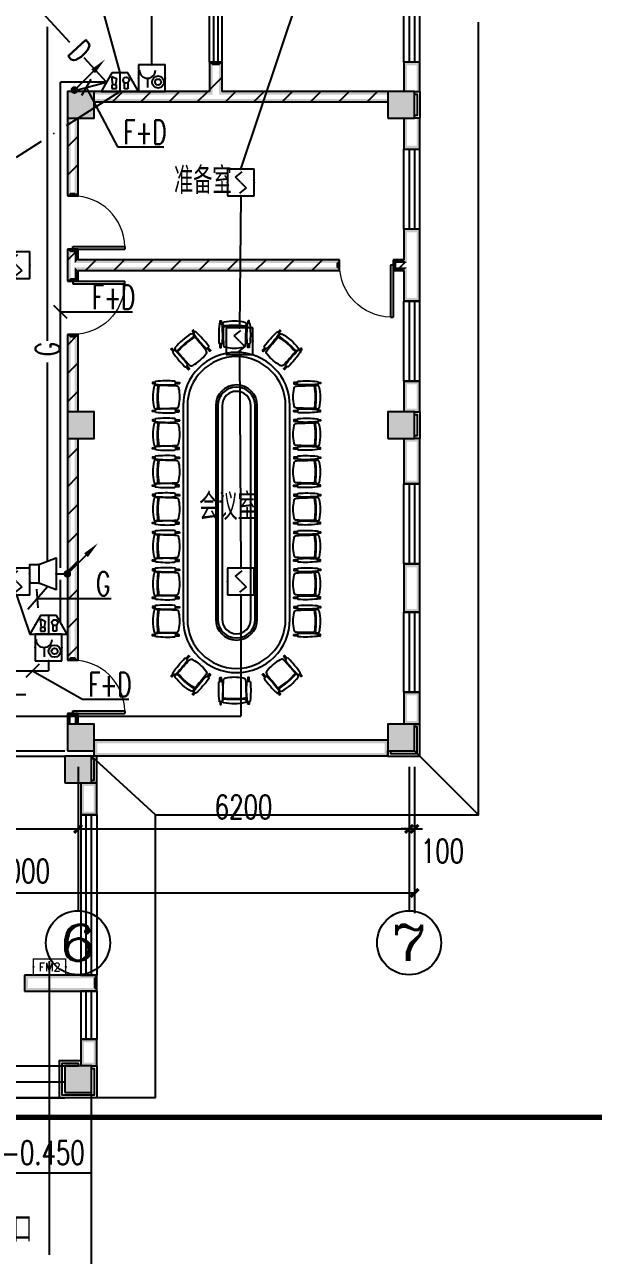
# Model space of a CAD drawing. Extents: x 101023 to 279373, y -114511 to 293844.
# Drawn here: x 137930 to 148582, y -76668 to -53611 of the extents above; entities that cross this region are included whole.
import ezdxf
from ezdxf.enums import TextEntityAlignment as Align

# ---------------------------------------------------------------- set-up
doc = ezdxf.new("R2010")
doc.units = 0
doc.header["$LTSCALE"] = 1000
doc.header["$MEASUREMENT"] = 0
doc.linetypes.add('DASH', pattern=[0.35, 0.25, -0.1])
for name, color, linetype in [('A-WALL-PATT', 252, 'Continuous'), ('AXIS', 3, 'Continuous'), ('AXIS_TEXT', 7, 'Continuous'), ('COLUMN', 2, 'Continuous'), ('DIM-消防', 3, 'Continuous'), ('DIM_ELEV', 3, 'Continuous'), ('EQUIP-广播', 3, 'Continuous'), ('EQUIP-消防', 3, 'Continuous'), ('LWIRE', 4, 'Continuous'), ('PUB_DIM', 3, 'Continuous'), ('PUB_HATCH', 8, 'Continuous'), ('PUB_TEXT', 7, 'Continuous'), ('PUB_WALL', 2, 'Continuous'), ('SIG_TEXT', 7, 'Continuous'), ('STAIR', 2, 'Continuous'), ('WALL', 2, 'Continuous'), ('WINDOW', 2, 'Continuous'), ('WIRE-消防', 1, 'Continuous'), ('家具', 8, 'Continuous'), ('排水', 153, 'Continuous'), ('看线', 30, 'Continuous')]:
    doc.layers.add(name, color=color, linetype=linetype)
doc.styles.add('_TCH_AXIS', font='COMPLEX', dxfattribs={"bigfont": 'GBCBIG'})
doc.styles.add('_TCH_DIM', font='simplex.shx', dxfattribs={"bigfont": 'gbcbig.shx'})
doc.styles.add('_TCH_DIM_T3', font='SIMPLEX', dxfattribs={"width": 0.705882, "bigfont": 'GBCBIG'})
doc.styles.add('_TCH_LABEL', font='simplex.shx', dxfattribs={"bigfont": 'gbcbig.shx'})
doc.styles.add('_TEL_DIM', font='simplex.shx', dxfattribs={"width": 0.8, "height": 3.5, "bigfont": 'gbcbig.shx'})
doc.styles.add('COMPLEX', font='COMPLEX')
doc.styles.get("Standard").update_dxf_attribs({"font": 'simplex.shx', "width": 0.8, "bigfont": 'gbcbig.shx'})
doc.dimstyles.new('_TCH_ARCH&&150', dxfattribs={"dimtxt": 446.25, "dimasz": 150, "dimexe": 375, "dimexo": 450, "dimgap": 189.375, "dimtad": 1, "dimdec": 0, "dimzin": 0, "dimdsep": 46, "dimtxsty": '_TCH_DIM_T3', "dimblk": 'ARCHTICK', "dimcen": 0.09, "dimclrt": 7, "dimazin": 2, "dimtfac": 1, "dimtdec": 0, "dimtix": 1, "dimtmove": 2, "dimatfit": 3, "dimfxl": 1, "dimtolj": 1, "dimtzin": 0, "dimarcsym": 0})
pattern_1 = [(45, (-908016.57, -754752.9), (-265.16515, 265.16515), [])]

# ---------------------------------------------------------------- blocks, each defined once
blk = doc.blocks.new('$equip$00002982')
for p, q in [((0.35, 0.35), (1, 0.6)), ((1, 0.6), (1, -0.6)), ((0, 0.35), (0.35, 0.35)), ((0, 0.35), (0, -0.35)), ((0.35, 0.35), (0.35, -0.35)), ((0.35, -0.35), (0, -0.35)), ((1, -0.6), (0.35, -0.35))]:
    blk.add_line(p, q)
at = {"const_width": 0.04}
blk.add_lwpolyline([(0.35, 0.35), (0, 0.35), (0, -0.35), (0.35, -0.35), (1, -0.6), (1, 0.6), (0.35, 0.35), (0, 0.35)], dxfattribs=at)
for p in [(0, 0), (0.35, 0.35), (1, 0), (0.35, -0.35)]:
    blk.add_point(p)
at = {"color": 7, "style": '_TEL_DIM', "flags": 1}
for tag in ['A', 'REMARK']:
    blk.add_attdef(tag, text='', height=0.00002, dxfattribs=at).set_placement((0, 0), align=Align.MIDDLE_CENTER)
blk = doc.blocks.new('办公椅6')
at = {"layer": '家具'}
for p, q in [((83, 245), (83, 273)), ((465, 265), (464, 249)), ((81, -250), (81, -279)), ((466, -275), (466, -258))]:
    blk.add_line(p, q, dxfattribs=at)
at = {"layer": '家具', "color": 8}
for points in [[(82, 273), (17, 274, 0.414214), (12, 269), (12, 255, 0.414214), (16, 250), (83, 250)], [(467, 271), (509, 271, -0.414214), (514, 266), (514, 252, -0.414214), (509, 248), (465, 248)], [(79, -274), (14, -274, -0.414214), (9, -269), (9, -255, -0.414214), (14, -250), (81, -251)], [(469, -276), (506, -276, 0.414214), (511, -272), (511, -258, 0.414214), (507, -253), (468, -253)]]:
    blk.add_lwpolyline(points, format="xyb", dxfattribs=at)
at = {"layer": '家具'}
for centre, radius, start, end in [((102, 273), 19, 87.8438, 179.7), ((102, 244), 19, 179.7, 271.4658), ((230, -1577), 1873, 83.3734, 93.9026), ((446, 265), 19, 359.7, 87.8438), ((445, 249), 19, 271.4658, 359.7), ((741, -4), 741, 167.0681, 192.3319), ((64, 162), 45, 89.7, 179.7), ((444, -11012), 11225, 90.2565, 91.9408), ((250, 2204), 1984, 265.7407, 275.6942), ((-845, 4), 1257, 349.8473, 9.5527), ((-1609, 10), 2033, 354.2379, 5.1674), ((435, 195), 19, 137.2336, 185.1674), ((450, 191), 33.5, 15.354, 150.4909), ((-389, 4), 894, 346.6997, 12.7003), ((62, -162), 45, 179.7, 269.7), ((559, 11006), 11225, 267.4592, 269.1435), ((229, -2265), 2038, 83.7863, 93.6061), ((433, -196), 19, 174.2379, 223.2208), ((448, -192), 33.7, 210.1055, 343.0268), ((100, -250), 19, 87.9342, 179.7), ((100, -279), 19, 179.7, 271.5562), ((249, 1621), 1925, 265.5539, 275.9414), ((447, -258), 19, 359.7, 87.9342), ((447, -274), 19, 271.5562, 359.7)]:
    blk.add_arc(centre, radius, start, end, dxfattribs=at)
blk = doc.blocks.new('会议桌')
at = {"layer": '家具'}
for p, q in [((2045, 972), (-1955, 972)), ((2045, 322), (-1955, 322)), ((-1955, -378), (2045, -378)), ((-1955, -1028), (2045, -1028))]:
    blk.add_line(p, q, dxfattribs=at)
at = {"layer": '家具', "color": 8}
for p, q in [((2045, 892), (-1955, 892)), ((2045, 362), (-1955, 362)), ((2045, 242), (-1955, 242)), ((-1955, -298), (2045, -298)), ((-1955, -418), (2045, -418)), ((-1955, -948), (2045, -948))]:
    blk.add_line(p, q, dxfattribs=at)
at = {"layer": '家具'}
for centre, radius, start, end in [((-1955, -28), 1000, 90, 270), ((2045, -28), 1000, 270, 90), ((-1955, -28), 350, 90, 270), ((2045, -28), 350, 270, 90)]:
    blk.add_arc(centre, radius, start, end, dxfattribs=at)
at = {"layer": '家具', "color": 8}
for centre, radius, start, end in [((-1955, -28), 920, 90, 270), ((2045, -28), 920, 270, 90), ((-1955, -28), 390, 90, 270), ((-1955, -28), 270, 90, 270), ((2045, -28), 390, 270, 90), ((2045, -28), 270, 270, 90)]:
    blk.add_arc(centre, radius, start, end, dxfattribs=at)
at = {"layer": '家具'}
for p, rotation in [((-1993, 1033), 90), ((-1293, 1033), 90), ((-593, 1033), 90), ((107, 1033), 90), ((807, 1033), 90), ((1507, 1033), 90), ((2207, 1033), 90), ((2894, 656), 40.89750937394187), ((-2805, -713), 220.8975093739419)]:
    blk.add_blockref('办公椅6', p, dxfattribs=dict(at, rotation=rotation))
at = {"layer": '家具', "xscale": -1}
for p, rotation in [((-2805, 656), 319.1024906260187), ((2894, -713), 139.1024906260582), ((-1993, -1090), 90), ((-1293, -1090), 90), ((-593, -1090), 90), ((107, -1090), 90), ((807, -1090), 90), ((1507, -1090), 90), ((2207, -1090), 90)]:
    blk.add_blockref('办公椅6', p, dxfattribs=dict(at, rotation=rotation))
blk.add_blockref('办公椅6', (-3036, 10), dxfattribs=at)
at = {"layer": '家具'}
blk.add_blockref('办公椅6', (3125, 10), dxfattribs=at)
blk = doc.blocks.new('_AXISO')
blk.add_circle((0, 0), 0.5)
at = {"layer": 'AXIS_TEXT', "style": 'COMPLEX', "width": 1.041667}
blk.add_attdef('A', text='', height=0.56, dxfattribs=at).set_placement((-0.25, -0.28), (0.25, -0.28), align=Align.FIT)
blk = doc.blocks.new('_ArchTick')
at = {"color": 0, "linetype": 'ByBlock', "const_width": 0.4}
blk.add_lwpolyline([(-0.5, -0.5), (0.5, 0.5)], dxfattribs=at)
blk = doc.blocks.new('*D88')
at = {"layer": 'Defpoints', "color": 0, "transparency": 16777216}
for p in [(931558, 802293), (946558, 802293), (946558, 800679)]:
    blk.add_point(p, dxfattribs=at)
at = {"layer": 'PUB_DIM', "color": 0, "lineweight": -2, "transparency": 16777216}
for p, q in [((931558, 801843), (931558, 800304)), ((946558, 801843), (946558, 800304)), ((931558, 800679), (946558, 800679))]:
    blk.add_line(p, q, dxfattribs=at)
at = {"layer": 'PUB_DIM', "color": 0, "lineweight": -2, "transparency": 16777216, "xscale": 150, "yscale": 150, "zscale": 150, "rotation": 180}
blk.add_blockref('_ArchTick', (931558, 800679), dxfattribs=at)
at = {"layer": 'PUB_DIM', "color": 0, "lineweight": -2, "transparency": 16777216, "xscale": 150, "yscale": 150, "zscale": 150}
blk.add_blockref('_ArchTick', (946558, 800679), dxfattribs=at)
at = {"layer": 'PUB_DIM', "color": 7, "transparency": 16777216, "insert": (939058, 801091), "char_height": 446.2, "attachment_point": 5, "style": '_TCH_DIM_T3'}
blk.add_mtext('\\A1;15000', dxfattribs=at)
blk = doc.blocks.new('*D91')
at = {"layer": 'Defpoints', "color": 0, "transparency": 16777216}
for p in [(936758, 803493), (940258, 803493), (940258, 801879)]:
    blk.add_point(p, dxfattribs=at)
at = {"layer": 'PUB_DIM', "color": 0, "lineweight": -2, "transparency": 16777216}
for p, q in [((936758, 803043), (936758, 801504)), ((940258, 803043), (940258, 801504)), ((936758, 801879), (940258, 801879))]:
    blk.add_line(p, q, dxfattribs=at)
at = {"layer": 'PUB_DIM', "color": 0, "lineweight": -2, "transparency": 16777216, "xscale": 150, "yscale": 150, "zscale": 150, "rotation": 180}
blk.add_blockref('_ArchTick', (936758, 801879), dxfattribs=at)
at = {"layer": 'PUB_DIM', "color": 0, "lineweight": -2, "transparency": 16777216, "xscale": 150, "yscale": 150, "zscale": 150}
blk.add_blockref('_ArchTick', (940258, 801879), dxfattribs=at)
at = {"layer": 'PUB_DIM', "color": 7, "transparency": 16777216, "insert": (938508, 802291), "char_height": 446.2, "attachment_point": 5, "style": '_TCH_DIM_T3'}
blk.add_mtext('\\A1;3500', dxfattribs=at)
blk = doc.blocks.new('*D92')
at = {"layer": 'Defpoints', "color": 0, "transparency": 16777216}
for p in [(940258, 803493), (946458, 803493), (946458, 801879)]:
    blk.add_point(p, dxfattribs=at)
at = {"layer": 'PUB_DIM', "color": 0, "lineweight": -2, "transparency": 16777216}
for p, q in [((940258, 803043), (940258, 801504)), ((946458, 803043), (946458, 801504)), ((940258, 801879), (946458, 801879))]:
    blk.add_line(p, q, dxfattribs=at)
at = {"layer": 'PUB_DIM', "color": 0, "lineweight": -2, "transparency": 16777216, "xscale": 150, "yscale": 150, "zscale": 150, "rotation": 180}
blk.add_blockref('_ArchTick', (940258, 801879), dxfattribs=at)
at = {"layer": 'PUB_DIM', "color": 0, "lineweight": -2, "transparency": 16777216, "xscale": 150, "yscale": 150, "zscale": 150}
blk.add_blockref('_ArchTick', (946458, 801879), dxfattribs=at)
at = {"layer": 'PUB_DIM', "color": 7, "transparency": 16777216, "insert": (943358, 802291), "char_height": 446.2, "attachment_point": 5, "style": '_TCH_DIM_T3'}
blk.add_mtext('\\A1;6200', dxfattribs=at)
blk = doc.blocks.new('*D93')
at = {"layer": 'Defpoints', "color": 0, "transparency": 16777216}
for p in [(946458, 803493), (946558, 803493), (946558, 801879)]:
    blk.add_point(p, dxfattribs=at)
at = {"layer": 'PUB_DIM', "color": 0, "lineweight": -2, "transparency": 16777216}
for p, q in [((946458, 803043), (946458, 801504)), ((946558, 803043), (946558, 801504)), ((946458, 801879), (946308, 801879)), ((946458, 801879), (946558, 801879)), ((946558, 801879), (946708, 801879))]:
    blk.add_line(p, q, dxfattribs=at)
at = {"layer": 'PUB_DIM', "color": 0, "lineweight": -2, "transparency": 16777216, "xscale": 150, "yscale": 150, "zscale": 150}
blk.add_blockref('_ArchTick', (946458, 801879), dxfattribs=at)
at = {"layer": 'PUB_DIM', "color": 0, "lineweight": -2, "transparency": 16777216, "xscale": 150, "yscale": 150, "zscale": 150, "rotation": 180}
blk.add_blockref('_ArchTick', (946558, 801879), dxfattribs=at)
at = {"layer": 'PUB_DIM', "color": 7, "transparency": 16777216, "insert": (947083, 801466), "char_height": 446.2, "attachment_point": 5, "style": '_TCH_DIM_T3'}
blk.add_mtext('\\A1;100', dxfattribs=at)
blk = doc.blocks.new('$WINLIB2D$00000001')
at = {"color": 0}
for points in [[(-0.5, 0.5), (-0.5, -0.5)], [(-0.5, 0.5), (0.5, 0.5)], [(0.5, -0.5), (0.5, 0.5)], [(0.5, 0.1667), (-0.5, 0.1667)], [(0.5, -0.1667), (-0.5, -0.1667)], [(-0.5, -0.5), (0.5, -0.5)]]:
    blk.add_lwpolyline(points, dxfattribs=at)
blk = doc.blocks.new('$DorLib2D$00000001')
for p, q in [((0.45, 0.975), (0.5, 0.975)), ((0.45, 0), (0.45, 0.975)), ((0.5, 0), (0.5, 0.975)), ((0.5, 0), (0.45, 0))]:
    blk.add_line(p, q)
at = {"lineweight": 13}
blk.add_arc((0.475, 0), 0.975, 91.4693, 180, dxfattribs=at)
blk = doc.blocks.new('_FZH')
blk.add_lwpolyline([(-0.5, -0.5), (0.5, -0.5), (0.5, 0.5), (-0.5, 0.5)], close=True)
at = {"layer": 'PUB_HATCH'}
blk.add_solid([(-0.5, -0.5), (0.5, -0.5), (-0.5, 0.5), (0.5, 0.5)], dxfattribs=at)
blk = doc.blocks.new('$Equip$00002649')
for p, q in [((-0.5, 0.5), (-0.5, -0.5)), ((0.5, 0.5), (-0.5, 0.5)), ((0.5, -0.5), (0.5, 0.5)), ((-0.2, 0.2), (0.05, 0.4)), ((0, 0), (-0.2, 0.2)), ((0, 0), (0.2, -0.2)), ((0.2, -0.2), (-0.05, -0.4)), ((-0.5, -0.5), (0.5, -0.5))]:
    blk.add_line(p, q)
at = {"const_width": 0.04}
blk.add_lwpolyline([(-0.5, 0.5), (0.5, 0.5), (0.5, -0.5), (-0.5, -0.5), (-0.5, 0.5), (0.5, 0.5)], dxfattribs=at)
for p in [(0, 0.5), (-0.5, 0), (0.5, 0), (0, -0.5)]:
    blk.add_point(p)
at = {"color": 7, "flags": 1}
for tag, height, p in [('A', 0.00002, (0, 0)), ('B', 0.4, (0.762, -0.208))]:
    blk.add_attdef(tag, text='', height=height, dxfattribs=at).set_placement(p, align=Align.MIDDLE_CENTER)
blk = doc.blocks.new('$equip$00002655')
for p, q in [((-0.5, 1), (-0.5, 0)), ((0.5, 1), (-0.5, 1)), ((0.5, 0), (0.5, 1)), ((-0.169, 0.5), (-0.169, 0.15)), ((-0.5, 0), (0.5, 0))]:
    blk.add_line(p, q)
at = {"const_width": 0.04}
blk.add_lwpolyline([(-0.5, 1), (0.5, 1), (0.5, 0), (-0.5, 0), (-0.5, 1), (0.5, 1)], dxfattribs=at)
for radius in [0.226, 0.113]:
    blk.add_circle((0.227, 0.36), radius)
blk.add_arc((-0.169, 0.8), 0.3, 180, 0)
for p in [(0, 1), (-0.5, 0.5), (0.5, 0.5), (0, 0)]:
    blk.add_point(p)
at = {"color": 7, "flags": 1}
for tag, height, p in [('B', 0.4, (0.762, 0.292)), ('A', 0.00002, (0, 0))]:
    blk.add_attdef(tag, text='', height=height, dxfattribs=at).set_placement(p, align=Align.MIDDLE_CENTER)
blk = doc.blocks.new('$equip$00002679')
for p, q in [((-0.3, 0.699), (-0.703, 0)), ((-0.264, 0.249), (-0.304, 0.569)), ((-0.304, 0.569), (-0.128, 0.489)), ((0.3, 0.699), (-0.3, 0.699)), ((0.3, 0.699), (-0.3, 0.699)), ((-0.128, 0.489), (-0.168, 0.249)), ((0, 0.699), (0, 0)), ((0.703, 0), (0.3, 0.699)), ((-0.703, 0), (0.703, 0)), ((-0.304, 0.249), (-0.304, 0.113)), ((-0.128, 0.249), (-0.304, 0.249)), ((-0.304, 0.113), (-0.128, 0.113)), ((-0.128, 0.113), (-0.128, 0.249)), ((0.174, 0.11), (0.174, 0.338)), ((0.294, 0.11), (0.174, 0.11)), ((0.294, 0.338), (0.294, 0.11))]:
    blk.add_line(p, q)
at = {"const_width": 0.04}
for points in [[(-0.299, 0.699), (0.301, 0.699), (0.703, 0), (-0.702, 0), (-0.299, 0.699), (0.301, 0.699)], [(-0.3, 0.699), (0.3, 0.699), (0.703, 0), (-0.703, 0), (-0.3, 0.699), (0.3, 0.699)]]:
    blk.add_lwpolyline(points, dxfattribs=at)
blk.add_circle((0.234, 0.43), 0.111)
for p in [(0, 0.699), (-0.501, 0.349), (0, 0), (0.502, 0.349)]:
    blk.add_point(p)
at = {"color": 7, "flags": 1}
for tag, height, p in [('B', 0.4, (0.961, 0.299)), ('A', 0.00002, (0, 0))]:
    blk.add_attdef(tag, text='', height=height, dxfattribs=at).set_placement(p, align=Align.MIDDLE_CENTER)
blk = doc.blocks.new('$equip_U$00000233(yyyy)')
at = {"color": 0, "linetype": 'Continuous', "const_width": 0.06}
blk.add_lwpolyline([(0.7, 0.7), (-0.7, 0.7), (-0.7, 0), (0.7, 0)], close=True, dxfattribs=at)
for p in [(0, 0.7), (-0.7, 0.35), (0, 0), (0.7, 0.35)]:
    blk.add_point(p)
at = {"color": 7, "style": '_TCH_LABEL'}
blk.add_attdef('$TEXT$', text='', height=0.36, dxfattribs=at).set_placement((-0.01, 0.325), align=Align.MIDDLE_CENTER)
at = {"color": 7, "style": '_TCH_LABEL', "flags": 1}
blk.add_attdef('A', text='', height=0.000025, dxfattribs=at).set_placement((0, 0), align=Align.MIDDLE_CENTER)
blk = doc.blocks.new('$TelecSys$00000079')
for p, q in [((0.7, 0.7), (0, 0)), ((0.104, 0.104), (0.104, 0.104)), ((-0.104, -0.104), (-0.104, -0.104))]:
    blk.add_line(p, q)
at = {"const_width": 0.142}
blk.add_lwpolyline([(-0.071, 0, 1), (0.071, 0, 1)], format="xyb", close=True, dxfattribs=at)
blk.add_solid([(0.63, 0.77), (0.77, 0.63), (1.15, 1.15)])
at = {"width": 0.8, "flags": 9}
blk.add_attdef('A', (0, 0), '', height=0.00002, dxfattribs=at)
blk = doc.blocks.new('ERT')
at = {"layer": 'AXIS'}
for p, q in [((940258.2, 802865.3), (940258.2, 800345.8)), ((946458.2, 802865.3), (946458.2, 800345.8))]:
    blk.add_line(p, q, dxfattribs=at)
ref = blk.add_blockref('_AXISO', (940258.2, 799745.8), dxfattribs=dict(at, xscale=1200, yscale=1200, zscale=1200))
ref.add_attrib('A', '6', dxfattribs={"layer": 'AXIS_TEXT', "height": 678.8, "style": '_TCH_AXIS', "width": 1.5}).set_placement((939918.8, 799406.4), (940597.6, 799406.4), align=Align.FIT)
ref = blk.add_blockref('_AXISO', (946458.2, 799745.8), dxfattribs=dict(at, xscale=1200, yscale=1200, zscale=1200))
ref.add_attrib('A', '7', dxfattribs={"layer": 'AXIS_TEXT', "height": 678.8, "style": '_TCH_AXIS', "width": 1.5}).set_placement((946118.8, 799406.4), (946797.6, 799406.4), align=Align.FIT)
at = {"layer": 'PUB_DIM'}
for p1, p2, picture, middle in [((936758.2, 803492.7), (940258.2, 803492.7), '*D91', (938508.2, 802291.2)), ((940258.2, 803492.7), (946458.2, 803492.7), '*D92', (943358.2, 802291.2)), ((931558.2, 802292.7), (946558.2, 802292.7), '*D88', (939058.2, 801091.2))]:
    dim = blk.add_aligned_dim(p1=p1, p2=p2, distance=-1614.1, dimstyle='_TCH_ARCH&&150', dxfattribs=at)
    dim.commit()
    dim.dimension.update_dxf_attribs({"geometry": picture, "text_midpoint": middle})
dim = blk.add_linear_dim(base=(946558.2, 801878.7), p1=(946458.2, 803492.7), p2=(946558.2, 803492.7), angle=0, dimstyle='_TCH_ARCH&&150', dxfattribs=at)
dim.commit()
dim.dimension.update_dxf_attribs({"geometry": '*D93', "text_midpoint": (947083.2, 801466.2), "dimtype": 129})
blk = doc.blocks.new('A$C40CE5D7B')
at = {"layer": 'A-WALL-PATT'}
h = blk.add_hatch(dxfattribs=at)
h.set_pattern_fill('普通砖', color=256, scale=150, style=0)
h.set_pattern_definition(pattern_1)
h.paths.add_polyline_path([(25240, 60610), (25300, 60670), (25300, 61220), (25060, 61220), (25060, 60670), (25120, 60610), (25187, 60603)])
h = blk.add_hatch(dxfattribs=at)
h.set_pattern_fill('普通砖', color=256, scale=150, style=0)
h.set_pattern_definition(pattern_1)
h.paths.add_polyline_path([(22900, 60670), (22900, 60470), (25200, 60470), (25200, 60530), (25187, 60603), (25120, 60610), (25060, 60670)])
h = blk.add_hatch(dxfattribs=at)
h.set_pattern_fill('普通砖', color=256, scale=150, style=0)
h.set_pattern_definition(pattern_1)
h.paths.add_polyline_path([(28400, 60470), (28400, 60670), (25300, 60670), (25240, 60610), (25187, 60603), (25200, 60530), (25200, 60470)])
h = blk.add_hatch(dxfattribs=at)
h.set_pattern_fill('普通砖', color=256, scale=150, style=0)
h.set_pattern_definition(pattern_1)
h.paths.add_polyline_path([(22600, 60170), (22400, 60170), (22400, 58719), (22600, 58719)])
h = blk.add_hatch(dxfattribs=at)
h.set_pattern_fill('普通砖', color=256, scale=150, style=0)
h.set_pattern_definition(pattern_1)
h.paths.add_polyline_path([(22540, 57460), (22600, 57520), (22600, 57719), (22400, 57719), (22400, 57420), (22533, 57420)])
h = blk.add_hatch(dxfattribs=at)
h.set_pattern_fill('普通砖', color=256, scale=150, style=0)
h.set_pattern_definition(pattern_1)
h.paths.add_polyline_path([(22533, 57420), (22400, 57420), (22400, 57119), (22600, 57119), (22600, 57320), (22540, 57380)])
h = blk.add_hatch(dxfattribs=at)
h.set_pattern_fill('普通砖', color=256, scale=150, style=0)
h.set_pattern_definition(pattern_1)
h.paths.add_polyline_path([(22540, 57380), (22600, 57320), (27500, 57320), (27500, 57520), (22600, 57520), (22540, 57460), (22533, 57420)])
h = blk.add_hatch(dxfattribs=at)
h.set_pattern_fill('普通砖', color=256, scale=150, style=0)
h.set_pattern_definition(pattern_1)
h.paths.add_polyline_path([(28800, 57420), (28700, 57520), (28500, 57520), (28500, 57320), (28700, 57320)])
h = blk.add_hatch(dxfattribs=at)
h.set_pattern_fill('普通砖', color=256, scale=150, style=0)
h.set_pattern_definition(pattern_1)
h.paths.add_polyline_path([(22400, 54670), (22600, 54670), (22600, 56119), (22400, 56119)])
h = blk.add_hatch(dxfattribs=at)
h.set_pattern_fill('普通砖', color=256, scale=150, style=0)
h.set_pattern_definition(pattern_1)
h.paths.add_polyline_path([(22600, 54170), (22400, 54170), (22400, 50020), (22600, 50020)])
h = blk.add_hatch(dxfattribs=at)
h.set_pattern_fill('普通砖', color=256, scale=150, style=0)
h.set_pattern_definition(pattern_1)
h.paths.add_polyline_path([(22400, 48820), (22600, 48820), (22600, 49020), (22400, 49020)])
at = {"layer": 'PUB_WALL'}
for points in [[(25300, 61220), (25060, 61220), (25120, 61160), (25240, 61160)], [(25060, 61220), (25060, 60670), (25120, 60610), (25120, 61160)], [(25300, 60670), (25300, 61220), (25240, 61160), (25240, 60610)], [(29000, 61220), (28700, 61220), (28760, 61160), (28940, 61160)], [(28700, 61220), (28700, 60670), (28760, 60670), (28760, 61160)], [(29000, 60670), (29000, 61220), (28940, 61160), (28940, 60670)], [(22900, 60670), (22400, 60670), (22460, 60610), (22840, 60610)], [(22400, 60670), (22400, 60170), (22460, 60230), (22460, 60610)], [(22900, 60170), (22900, 60670), (22840, 60610), (22840, 60230)], [(22900, 60670), (22900, 60610), (25120, 60610), (25060, 60670)], [(28400, 60610), (28400, 60670), (25300, 60670), (25240, 60610)], [(28900, 60670), (28400, 60670), (28460, 60610), (28840, 60610)], [(28400, 60670), (28400, 60170), (28460, 60230), (28460, 60610)], [(28900, 60170), (28900, 60670), (28840, 60610), (28840, 60230)], [(22900, 60530), (22900, 60470), (25200, 60470), (25200, 60530)], [(28400, 60470), (28400, 60530), (25200, 60530), (25200, 60470)], [(22400, 60170), (22900, 60170), (22840, 60230), (22460, 60230)], [(28400, 60170), (28900, 60170), (28840, 60230), (28460, 60230)], [(22460, 60170), (22400, 60170), (22400, 58719), (22460, 58779)], [(22600, 60170), (22540, 60170), (22540, 58779), (22600, 58719)], [(28700, 60170), (28700, 59595), (28760, 59655), (28760, 60170)], [(29000, 59595), (29000, 60170), (28940, 60170), (28940, 59655)], [(28700, 59595), (29000, 59595), (28940, 59655), (28760, 59655)], [(22400, 58719), (22600, 58719), (22540, 58779), (22460, 58779)], [(29000, 58095), (28700, 58095), (28760, 58035), (28940, 58035)], [(28700, 58095), (28700, 57520), (28760, 57460), (28760, 58035)], [(29000, 57420), (29000, 58095), (28940, 58035), (28940, 57420)], [(22600, 57719), (22400, 57719), (22460, 57659), (22540, 57659)], [(22400, 57719), (22400, 57420), (22460, 57420), (22460, 57659)], [(22600, 57520), (22600, 57719), (22540, 57659), (22540, 57460)], [(22400, 57420), (22400, 57119), (22460, 57179), (22460, 57420)], [(27500, 57520), (22600, 57520), (22540, 57460), (27440, 57460)], [(27500, 57320), (27500, 57520), (27440, 57460), (27440, 57380)], [(28700, 57520), (28500, 57520), (28560, 57460), (28760, 57460)], [(28500, 57520), (28500, 57320), (28560, 57380), (28560, 57460)], [(29000, 56745), (29000, 57420), (28940, 57420), (28940, 56805)], [(22600, 57320), (27500, 57320), (27440, 57380), (22540, 57380)], [(22600, 57119), (22600, 57320), (22540, 57380), (22540, 57179)], [(28500, 57320), (28700, 57320), (28760, 57380), (28560, 57380)], [(28700, 57320), (28700, 56745), (28760, 56805), (28760, 57380)], [(22400, 57119), (22600, 57119), (22540, 57179), (22460, 57179)], [(28700, 56745), (29000, 56745), (28940, 56805), (28760, 56805)], [(22600, 56119), (22400, 56119), (22460, 56059), (22540, 56059)], [(22400, 54670), (22460, 54670), (22460, 56059), (22400, 56119)], [(22540, 54670), (22600, 54670), (22600, 56119), (22540, 56059)], [(29000, 55245), (28700, 55245), (28760, 55185), (28940, 55185)], [(28700, 55245), (28700, 54670), (28760, 54730), (28760, 55185)], [(29000, 54670), (29000, 55245), (28940, 55185), (28940, 54730)], [(22900, 54670), (22400, 54670), (22460, 54610), (22840, 54610)], [(22400, 54670), (22400, 54170), (22460, 54230), (22460, 54610)], [(22900, 54170), (22900, 54670), (22840, 54610), (22840, 54230)], [(28900, 54670), (28400, 54670), (28460, 54610), (28840, 54610)], [(28400, 54670), (28400, 54170), (28460, 54230), (28460, 54610)], [(28700, 54670), (29000, 54670), (28940, 54730), (28760, 54730)], [(28900, 54170), (28900, 54670), (28840, 54610), (28840, 54230)], [(22400, 54170), (22900, 54170), (22840, 54230), (22460, 54230)], [(28400, 54170), (28900, 54170), (28840, 54230), (28460, 54230)], [(22460, 54170), (22400, 54170), (22400, 50020), (22460, 50080)], [(22600, 54170), (22540, 54170), (22540, 50080), (22600, 50020)], [(28700, 54170), (28700, 53321), (28760, 53381), (28760, 54110)], [(29000, 54170), (28700, 54170), (28760, 54110), (28940, 54110)], [(29000, 53321), (29000, 54170), (28940, 54110), (28940, 53381)], [(28700, 53321), (29000, 53321), (28940, 53381), (28760, 53381)], [(28700, 51821), (28700, 50920), (28760, 50980), (28760, 51761)], [(29000, 51821), (28700, 51821), (28760, 51761), (28940, 51761)], [(29000, 50920), (29000, 51821), (28940, 51761), (28940, 50980)], [(28700, 50920), (29000, 50920), (28940, 50980), (28760, 50980)], [(22400, 50020), (22600, 50020), (22540, 50080), (22460, 50080)], [(29000, 49420), (28700, 49420), (28760, 49360), (28940, 49360)], [(28700, 49420), (28700, 48820), (28760, 48880), (28760, 49360)], [(29000, 48820), (29000, 49420), (28940, 49360), (28940, 48880)], [(22600, 49020), (22400, 49020), (22460, 48960), (22540, 48960)], [(22400, 48820), (22460, 48820), (22460, 48960), (22400, 49020)], [(22540, 48820), (22600, 48820), (22600, 49020), (22540, 48960)], [(22900, 48820), (22400, 48820), (22460, 48760), (22840, 48760)], [(22400, 48820), (22400, 48320), (22460, 48380), (22460, 48760)], [(22900, 48320), (22900, 48820), (22840, 48760), (22840, 48380)], [(28900, 48820), (28400, 48820), (28460, 48760), (28840, 48760)], [(28400, 48820), (28400, 48320), (28460, 48380), (28460, 48760)], [(28700, 48820), (29000, 48820), (28940, 48880), (28760, 48880)], [(28900, 48320), (28900, 48820), (28840, 48760), (28840, 48380)], [(22900, 48520), (22900, 48460), (28400, 48460), (28400, 48520)], [(22900, 48520), (22900, 48320), (22900, 48220), (22960, 48220), (22960, 48520)], [(28400, 48220), (28400, 48520), (28340, 48520), (28340, 48220)], [(22850, 48220), (22350, 48220), (22410, 48160), (22790, 48160)], [(22350, 48220), (22350, 47720), (22410, 47780), (22410, 48160)], [(22400, 48320), (22900, 48320), (22840, 48380), (22460, 48380)], [(22850, 47720), (22850, 48220), (22790, 48160), (22790, 47780)], [(28400, 48220), (28400, 48280), (22900, 48280), (22900, 48220)], [(28400, 48320), (28900, 48320), (28840, 48380), (28460, 48380)], [(22350, 47720), (22850, 47720), (22790, 47780), (22410, 47780)], [(22650, 47720), (22650, 47120), (22710, 47180), (22710, 47660)], [(22950, 47720), (22650, 47720), (22710, 47660), (22890, 47660)], [(22950, 47120), (22950, 47720), (22890, 47660), (22890, 47180)], [(22650, 47120), (22950, 47120), (22890, 47180), (22710, 47180)], [(22650, 44120), (21600, 44120), (21660, 44060), (22710, 44060)], [(21600, 44120), (21600, 43820), (21660, 43880), (21660, 44060)], [(22950, 44120), (22650, 44120), (22710, 44060), (22890, 44060)], [(22950, 43920), (22950, 44120), (22890, 44060), (22890, 43920)], [(21600, 43820), (22650, 43820), (22710, 43880), (21660, 43880)], [(22650, 43820), (22950, 43820), (22890, 43880), (22710, 43880)], [(22950, 43820), (22950, 43920), (22890, 43920), (22890, 43880)], [(22950, 42920), (22650, 42920), (22710, 42860), (22890, 42860)], [(22650, 42920), (22650, 42420), (22710, 42480), (22710, 42860)], [(22950, 42420), (22950, 42920), (22890, 42860), (22890, 42480)], [(22650, 42420), (22950, 42420), (22890, 42480), (22710, 42480)], [(22850, 42420), (22350, 42420), (22410, 42360), (22790, 42360)], [(22350, 42420), (22350, 41920), (22410, 41980), (22410, 42360)], [(22850, 41920), (22850, 42420), (22790, 42360), (22790, 41980)], [(22350, 41920), (22850, 41920), (22790, 41980), (22410, 41980)]]:
    blk.add_hatch(color=256, dxfattribs=at).paths.add_polyline_path(points)
at = {"color": 252, "linetype": 'DASH', "ltscale": 3, "const_width": 100}
blk.add_lwpolyline([(6504, 85385), (66000, 85385, -0.414214), (78000, 73385), (78000, 53455, -0.414214), (66000, 41455), (10879, 41455)], format="xyb", dxfattribs=at)
for points in [[(28900, 60670), (29000, 60670), (29000, 60170), (28900, 60170)], [(28900, 60620), (28950, 60620), (28950, 60220), (28900, 60220)], [(28900, 54670), (29000, 54670), (29000, 54170), (28900, 54170)], [(28900, 54620), (28950, 54620), (28950, 54220), (28900, 54220)], [(28400, 48320), (28400, 48220), (29000, 48220), (29000, 48820), (28900, 48820)], [(28450, 48320), (28450, 48270), (28950, 48270), (28950, 48770), (28900, 48770)], [(22850, 47720), (22950, 47720), (22950, 48220), (22850, 48220)], [(22850, 47770), (22900, 47770), (22900, 48170), (22850, 48170)], [(22850, 42420), (22950, 42420), (22950, 41820), (22250, 41820), (22250, 42520), (22650, 42520), (22650, 42420)], [(22850, 42370), (22900, 42370), (22900, 41870), (22300, 41870), (22300, 42470), (22600, 42470), (22600, 42420)], [(24050, 41820), (17650, 41820)]]:
    blk.add_lwpolyline(points)
at = {"layer": 'DIM_ELEV'}
blk.add_line((20405, 40412), (22856, 40412), dxfattribs=at)
at = {"layer": 'WALL'}
for p, q in [((25300, 61220), (25060, 61220)), ((25060, 61220), (25060, 60670)), ((25300, 60670), (25300, 61220)), ((29000, 61220), (28700, 61220)), ((28700, 61220), (28700, 60670)), ((29000, 60670), (29000, 61220)), ((25060, 60670), (22900, 60670)), ((28400, 60670), (25300, 60670)), ((25200, 60470), (22900, 60470)), ((28400, 60470), (25200, 60470)), ((22400, 60170), (22400, 58719)), ((22600, 58719), (22600, 60170)), ((28700, 60170), (28700, 59595)), ((29000, 59595), (29000, 60170)), ((28700, 59595), (29000, 59595)), ((22400, 58719), (22600, 58719)), ((29000, 58095), (28700, 58095)), ((28700, 58095), (28700, 57520)), ((29000, 57420), (29000, 58095)), ((22600, 57719), (22400, 57719)), ((22400, 57719), (22400, 57420)), ((22600, 57520), (22600, 57719)), ((22400, 57420), (22400, 57119)), ((27500, 57520), (22600, 57520)), ((27500, 57320), (27500, 57520)), ((28700, 57520), (28500, 57520)), ((28500, 57520), (28500, 57320)), ((29000, 56745), (29000, 57420)), ((22600, 57320), (27500, 57320)), ((22600, 57119), (22600, 57320)), ((28500, 57320), (28700, 57320)), ((28700, 57320), (28700, 56745)), ((22400, 57119), (22600, 57119)), ((28700, 56745), (29000, 56745)), ((22600, 56119), (22400, 56119)), ((22400, 56119), (22400, 54670)), ((22600, 54670), (22600, 56119)), ((29000, 55245), (28700, 55245)), ((28700, 55245), (28700, 54670)), ((29000, 54670), (29000, 55245)), ((28900, 54670), (29000, 54670)), ((22400, 54170), (22400, 50020)), ((22600, 50020), (22600, 54170)), ((28700, 54170), (28700, 53321)), ((29000, 54170), (28900, 54170)), ((29000, 53321), (29000, 54170)), ((28700, 53321), (29000, 53321)), ((28700, 51821), (28700, 50920)), ((29000, 51821), (28700, 51821)), ((29000, 50920), (29000, 51821)), ((28700, 50920), (29000, 50920)), ((22400, 50020), (22600, 50020)), ((29000, 49420), (28700, 49420)), ((28700, 49420), (28700, 48820)), ((29000, 48820), (29000, 49420)), ((22600, 49020), (22400, 49020)), ((22400, 49020), (22400, 48820)), ((22600, 48820), (22600, 49020)), ((28900, 48820), (29000, 48820)), ((28400, 48520), (22900, 48520)), ((22900, 48220), (22900, 48320)), ((28400, 48220), (22900, 48220)), ((28400, 48220), (28400, 48320)), ((22650, 47720), (22650, 47120)), ((22950, 47720), (22850, 47720)), ((22950, 47120), (22950, 47720)), ((22650, 47120), (22950, 47120)), ((22650, 44120), (21600, 44120)), ((21600, 44120), (21600, 43820)), ((22950, 44120), (22650, 44120)), ((22950, 43920), (22950, 44120)), ((21600, 43820), (22650, 43820)), ((22650, 43820), (22950, 43820)), ((22950, 43820), (22950, 43920)), ((22950, 42920), (22650, 42920)), ((22650, 42920), (22650, 42420)), ((22950, 42420), (22950, 42920)), ((22850, 42420), (22950, 42420))]:
    blk.add_line(p, q, dxfattribs=at)
at = {"layer": 'WINDOW'}
for p, q in [((19090, 42420), (22610, 42420)), ((19350, 42120), (22350, 42120)), ((19350, 41820), (22350, 41820))]:
    blk.add_line(p, q, dxfattribs=at)
blk.add_lwpolyline([(22850, 36970), (22850, 41920)], dxfattribs=at)
at = {"layer": '排水'}
for p, q in [((24050, 47120), (22850, 48220)), ((30100, 47120), (28900, 48320))]:
    blk.add_line(p, q, dxfattribs=at)
blk.add_lwpolyline([(24050, 41820), (24050, 47120), (30100, 47120), (30100, 61970)], dxfattribs=at)
at = {"layer": '看线'}
for p, q in [((19350, 48220), (22350, 48220)), ((20650, 48320), (22350, 48320))]:
    blk.add_line(p, q, dxfattribs=at)
at = {"layer": 'COLUMN'}
for p, xscale, yscale, zscale, rotation in [((22650, 60420), 499.9999997129198, 499.9999999098945, 499.9999999098945, 359.9999999910087), ((28650, 60420), 500.0000000889413, 499.9999998980202, 499.9999998980202, 2.066399027825734e-08), ((22650, 54420), 499.999999908614, 500.0000000889413, 500.0000000889413, 359.9999999965982), ((28650, 54420), 499.9999999998836, 499.9999999286374, 499.9999999286374, 6.976931515463868e-09), ((22650, 48570), 500.0000000059372, 499.9999998544808, 499.9999998544808, 7.33711727238751e-09), ((28650, 48570), 500.0000000516884, 500.0000000051223, 500.0000000051223, 2.734743710366929e-08), ((22600, 47970), 500.0000004050089, 500.0000000750879, 500.0000000750879, 359.9999999995464), ((22600, 42170), 499.9999998704297, 500.000000170432, 500.000000170432, 1.886306150175934e-08)]:
    blk.add_blockref('_FZH', p, dxfattribs=dict(at, xscale=xscale, yscale=yscale, zscale=zscale, rotation=rotation))
at = {"layer": 'WALL'}
blk.add_blockref('ERT', (-917658, -755022), dxfattribs=at)
at = {"layer": 'WINDOW'}
for name, p, xscale, yscale, zscale, rotation in [('$WINLIB2D$00000001', (25180, 61820), -1200, 240, -1200, 270), ('$WINLIB2D$00000001', (28850, 61820), -1200, 300, -1200, 270), ('$WINLIB2D$00000001', (28850, 58845), -1500, 300, -1500, 270), ('$DorLib2D$00000001', (22500, 58219), 1000, 1000, -1000, 270), ('$DorLib2D$00000001', (28000, 57420), -1000, 1000, -1000, 180.0000000000854), ('$DorLib2D$00000001', (22500, 56619), -1000, 1000, 1000, 270), ('$WINLIB2D$00000001', (28850, 55995), 1500, 300, -1500, 90), ('$WINLIB2D$00000001', (28850, 52571), 1500, 300, -1500, 90), ('$WINLIB2D$00000001', (28850, 50170), 1500, 300, -1500, 90), ('$DorLib2D$00000001', (22500, 49520), 1000, 1000, -1000, 270), ('$WINLIB2D$00000001', (22800, 45620), 3000, 300, -3000, 270), ('$WINLIB2D$00000001', (22800, 43370), 900, 300, -900, 270)]:
    blk.add_blockref(name, p, dxfattribs=dict(at, xscale=xscale, yscale=yscale, zscale=zscale, rotation=rotation))
at = {"layer": '家具', "lineweight": 9, "rotation": 90}
blk.add_blockref('会议桌', (25540, 52740), dxfattribs=at)
at = {"layer": 'DIM_ELEV', "color": 7, "style": '_TCH_DIM', "width": 0.705882}
blk.add_text('-0.450', height=446.2, dxfattribs=at).set_placement((21161, 40569))
at = {"layer": 'PUB_TEXT'}
for s, p in [('准备室', (24397, 58755)), ('会议室', (24868, 52646)), ('内庭院消防车连通口', (18500, 39112))]:
    blk.add_text(s, height=500, dxfattribs=at).set_placement(p)

msp = doc.modelspace()

# ---------------------------------------------------------------- linework, layer by layer
at = {"layer": 'DIM-消防'}
for p, q in [((139172, -54639), (138994, -54940)), ((138727, -59117), (138479, -58870)), ((138153, -64187), (138178, -64536)), ((138203, -65592), (137955, -65840))]:
    msp.add_line(p, q, dxfattribs=at)
for points in [[(139083, -54789), (139672, -55898)], [(139672, -55898), (140539, -55898)], [(138603, -58994), (139085, -58994)], [(139085, -58994), (139952, -58994)], [(138165, -64361), (139159, -64361)], [(139159, -64361), (139550, -64361)], [(138079, -65716), (139014, -66250)], [(137393, -66162), (137950, -66162)], [(139014, -66250), (139881, -66250)]]:
    msp.add_lwpolyline(points, dxfattribs=at)
at = {"layer": 'WIRE-消防'}
for p, q in [((140315, -54366), (140315, -42402)), ((138776, -53943), (136780, -51766)), ((138359, -59535), (138359, -53655)), ((139462, -54691), (139043, -54235)), ((139462, -54691), (138603, -54691)), ((138603, -63788), (138603, -54691)), ((138716, -55500), (139713, -54866)), ((138898, -54837), (139462, -54691)), ((137780, -56094), (138247, -55797)), ((138472, -55654), (138491, -55642)), ((138359, -63663), (138359, -59942)), ((138522, -63900), (138730, -63900)), ((138603, -64809), (138603, -64013)), ((137780, -64291), (138027, -65029)), ((137990, -64564), (138359, -64138)), ((141980, -64291), (141980, -66566)), ((138378, -65529), (138378, -65716)), ((136502, -65716), (138378, -65716)), ((136605, -66566), (141980, -66566))]:
    msp.add_line(p, q, dxfattribs=at)
at = {"layer": 'WIRE-消防', "linetype": 'Continuous'}
for p, q in [((139110, -52291), (139713, -54517)), ((141980, -56316), (143330, -52291)), ((141980, -56816), (141955, -59291)), ((141955, -59791), (141980, -63791)), ((138397, -76657), (138397, -71154))]:
    msp.add_line(p, q, dxfattribs=at)

# ---------------------------------------------------------------- block references
at = {"color": 3}
ref = msp.add_blockref('$equip_U$00000233(yyyy)', (138397, -71416), dxfattribs=dict(at, xscale=432, yscale=432, zscale=384))
ref.add_attrib('$TEXT$', 'FM2', dxfattribs={"color": 4, "height": 155.5, "style": '_TCH_LABEL'}).set_placement((138398, -71264), align=Align.MIDDLE_CENTER)
at = {"layer": 'EQUIP-广播', "xscale": 500, "yscale": 500, "zscale": 500}
msp.add_blockref('$equip$00002982', (138022, -63900), dxfattribs=at)
at = {"layer": 'EQUIP-消防', "xscale": 500, "yscale": 500, "zscale": 500}
for name, p in [('$equip$00002655', (140315, -54866)), ('$equip$00002679', (139713, -54866)), ('$Equip$00002649', (141980, -56566)), ('$Equip$00002649', (137780, -58116)), ('$Equip$00002649', (141955, -59541)), ('$Equip$00002649', (137780, -64041)), ('$Equip$00002649', (141980, -64041)), ('$equip$00002679', (138378, -65029)), ('$equip$00002655', (138378, -65529))]:
    msp.add_blockref(name, p, dxfattribs=at)
at = {"layer": 'LWIRE', "xscale": 500, "yscale": 500, "zscale": 500}
for p in [(138862, -54837), (138730, -63900)]:
    msp.add_blockref('$TelecSys$00000079', p, dxfattribs=at)
at = {"layer": 'STAIR'}
msp.add_blockref('A$C40CE5D7B', (116330, -115536), dxfattribs=at)

# ---------------------------------------------------------------- texts
at = {"layer": 'DIM-消防', "color": 7, "style": '_TEL_DIM', "width": 0.64}
for s, p in [('F+D', (139784, -55848)), ('F+D', (139197, -58944)), ('G', (139271, -64311)), ('F+D', (139126, -66200))]:
    msp.add_text(s, height=450, dxfattribs=at).set_placement(p)
at = {"layer": 'SIG_TEXT', "style": '_TEL_DIM', "width": 0.64}
for s, rotation, p in [('D', 312.5254, (138711, -54166)), ('G', 90, (138584, -59822))]:
    msp.add_text(s, height=450, rotation=rotation, dxfattribs=at).set_placement(p)

doc.saveas('drawing.dxf')
